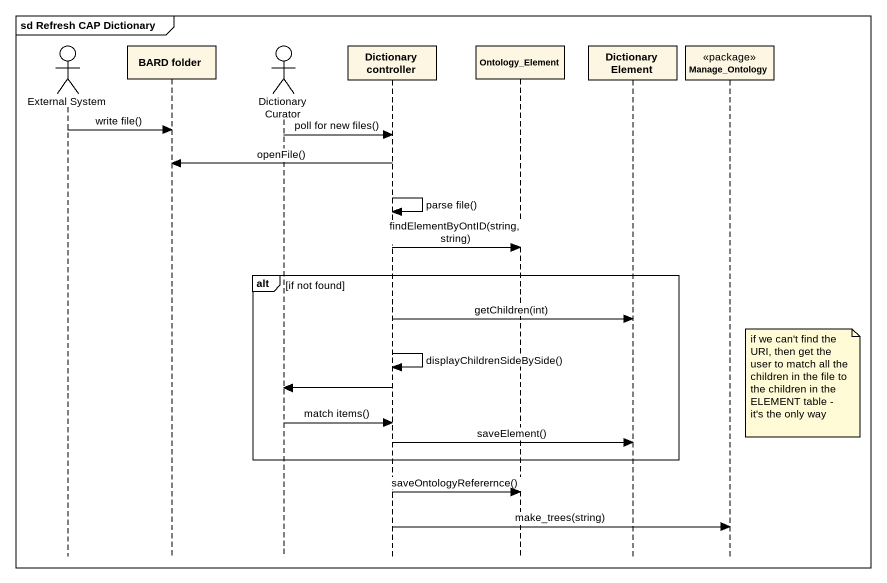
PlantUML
@startuml
mainframe sd Refresh CAP Dictionary
hide footbox
actor "External System" as External_System
participant "BARD folder" as BARD_folder
actor "Dictionary Curator" as Dictionary_Curator
participant "Dictionary controller" as Dictionary_controller
participant Ontology_Element
participant "Dictionary Element" as Dictionary_Element
participant Manage_Ontology <<package>>

External_System -> BARD_folder : write file()
Dictionary_Curator -> Dictionary_controller : poll for new files()
Dictionary_controller -> BARD_folder : openFile()
Dictionary_controller -> Dictionary_controller : parse file()
Dictionary_controller -> Ontology_Element : findElementByOntID(string, string)
alt if not found
  Dictionary_controller -> Dictionary_Element : getChildren(int)
  Dictionary_controller -> Dictionary_controller : displayChildrenSideBySide()
  note right of Manage_Ontology : if we can't find the URI, then get the user to match all the children in the file to the children in the ELEMENT table - it's the only way
  Dictionary_controller -> Dictionary_Curator
  Dictionary_Curator -> Dictionary_controller : match items()
  Dictionary_controller -> Dictionary_Element : saveElement()
end
Dictionary_controller -> Ontology_Element : saveOntologyReferernce()
Dictionary_controller -> Manage_Ontology : make_trees(string)
@enduml
